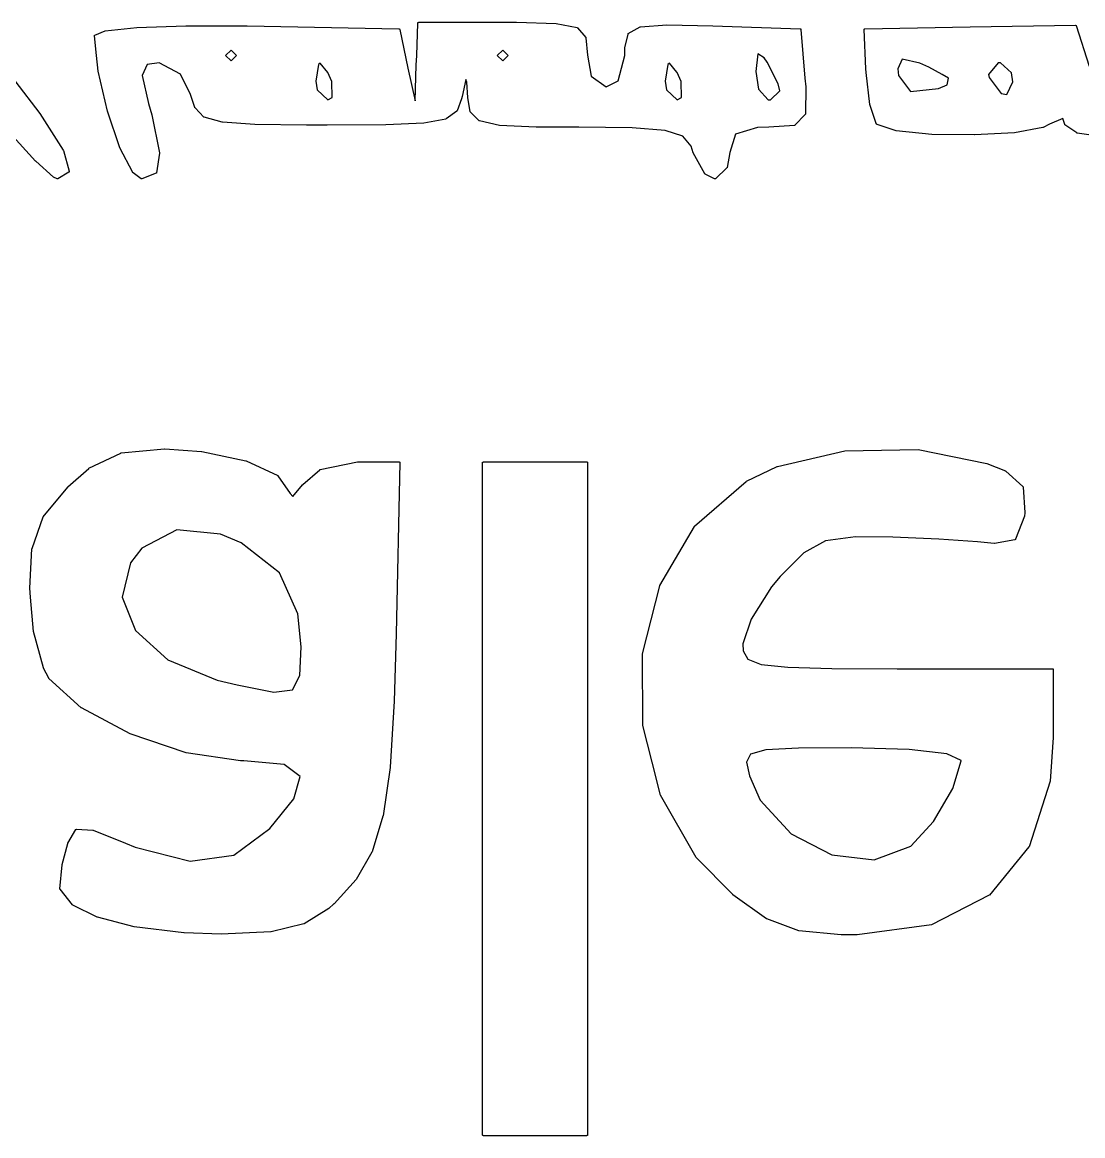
# Model space of a CAD drawing. Extents: x 10 to 287, y -200 to -10.
# Drawn here: x 133.08 to 140.03, y -116.68 to -109.38 of the extents above; entities that cross this region are included whole.
import ezdxf

# ---------------------------------------------------------------- set-up
doc = ezdxf.new("R2010")
doc.units = 0
doc.header["$MEASUREMENT"] = 0
doc.layers.add('BLACK', color=7, linetype='CONTINUOUS')

msp = doc.modelspace()

# ---------------------------------------------------------------- linework, layer by layer
at = {"layer": 'BLACK', "linetype": 'CONTINUOUS'}
for p, q in [((133.56, -109.468), (133.626, -109.44)), ((133.626, -109.44), (133.627, -109.44)), ((133.627, -109.44), (133.835, -109.418)), ((133.627, -109.44), (133.627, -109.44)), ((133.835, -109.418), (134.154, -109.407)), ((133.835, -109.418), (133.835, -109.418)), ((133.835, -109.418), (133.835, -109.418)), ((134.154, -109.407), (134.155, -109.407)), ((134.155, -109.407), (134.155, -109.407)), ((134.155, -109.407), (134.556, -109.408)), ((134.556, -109.408), (134.556, -109.408)), ((134.556, -109.408), (134.556, -109.408)), ((134.556, -109.408), (135.55, -109.427)), ((135.55, -109.427), (135.551, -109.427)), ((135.551, -109.427), (135.551, -109.427)), ((135.551, -109.427), (135.551, -109.427)), ((135.551, -109.427), (135.552, -109.427)), ((135.552, -109.427), (135.552, -109.427)), ((135.552, -109.427), (135.553, -109.428)), ((135.553, -109.428), (135.553, -109.428)), ((135.553, -109.428), (135.553, -109.428)), ((135.553, -109.428), (135.554, -109.428)), ((135.554, -109.428), (135.554, -109.429)), ((135.554, -109.429), (135.554, -109.429)), ((135.554, -109.429), (135.554, -109.429)), ((135.554, -109.429), (135.554, -109.43)), ((135.554, -109.43), (135.555, -109.431)), ((135.555, -109.431), (135.609, -109.685)), ((135.666, -109.601), (135.673, -109.389)), ((135.673, -109.389), (135.673, -109.388)), ((135.673, -109.388), (135.674, -109.388)), ((135.673, -109.389), (135.673, -109.389)), ((135.674, -109.387), (135.674, -109.386)), ((135.674, -109.386), (135.675, -109.386)), ((135.674, -109.388), (135.674, -109.387)), ((135.674, -109.387), (135.674, -109.387)), ((135.674, -109.387), (135.674, -109.387)), ((135.675, -109.386), (135.676, -109.385)), ((135.675, -109.386), (135.675, -109.386)), ((135.675, -109.386), (135.675, -109.386)), ((135.676, -109.385), (135.676, -109.385)), ((135.676, -109.385), (135.676, -109.385)), ((135.676, -109.385), (135.677, -109.385)), ((135.677, -109.385), (135.678, -109.384)), ((135.677, -109.385), (135.677, -109.385)), ((135.678, -109.384), (135.678, -109.384)), ((135.678, -109.384), (135.678, -109.384)), ((135.678, -109.384), (136.229, -109.384)), ((136.229, -109.384), (136.229, -109.384)), ((136.229, -109.384), (136.319, -109.384)), ((136.229, -109.384), (136.229, -109.384)), ((136.319, -109.384), (136.319, -109.384)), ((136.319, -109.384), (136.319, -109.384)), ((136.319, -109.384), (136.578, -109.391)), ((136.578, -109.391), (136.578, -109.391)), ((136.578, -109.391), (136.578, -109.391)), ((136.578, -109.391), (136.716, -109.419)), ((136.716, -109.419), (136.717, -109.419)), ((136.717, -109.419), (136.717, -109.419)), ((136.717, -109.419), (136.717, -109.42)), ((136.717, -109.42), (136.717, -109.42)), ((136.717, -109.42), (136.718, -109.42)), ((136.718, -109.42), (136.719, -109.421)), ((136.719, -109.421), (136.773, -109.484)), ((137.051, -109.458), (137.128, -109.413)), ((137.128, -109.413), (137.129, -109.413)), ((137.129, -109.413), (137.129, -109.413)), ((137.129, -109.413), (137.129, -109.413)), ((137.129, -109.413), (137.13, -109.413)), ((137.13, -109.413), (137.13, -109.413)), ((137.13, -109.413), (137.131, -109.413)), ((137.131, -109.413), (137.302, -109.4)), ((137.302, -109.4), (137.302, -109.4)), ((137.302, -109.4), (137.302, -109.4)), ((137.302, -109.4), (137.605, -109.407)), ((137.605, -109.407), (137.605, -109.407)), ((137.605, -109.407), (137.605, -109.407)), ((137.605, -109.407), (138.176, -109.427)), ((138.176, -109.427), (138.176, -109.427)), ((138.176, -109.427), (138.176, -109.427)), ((138.176, -109.427), (138.177, -109.427)), ((138.177, -109.427), (138.178, -109.427)), ((138.178, -109.427), (138.178, -109.427)), ((138.178, -109.427), (138.178, -109.427)), ((138.178, -109.427), (138.179, -109.428)), ((138.179, -109.428), (138.179, -109.428)), ((138.179, -109.428), (138.179, -109.428)), ((138.179, -109.428), (138.18, -109.428)), ((138.18, -109.428), (138.18, -109.429)), ((138.18, -109.429), (138.18, -109.429)), ((138.18, -109.429), (138.18, -109.429)), ((138.18, -109.429), (138.181, -109.43)), ((138.181, -109.43), (138.181, -109.43)), ((138.181, -109.43), (138.181, -109.431)), ((138.181, -109.431), (138.181, -109.431)), ((138.181, -109.431), (138.181, -109.431)), ((138.181, -109.431), (138.207, -109.749)), ((138.594, -109.432), (138.594, -109.431)), ((138.594, -109.431), (138.594, -109.431)), ((138.594, -109.431), (138.595, -109.431)), ((138.606, -109.689), (138.594, -109.432)), ((138.595, -109.429), (138.596, -109.428)), ((138.595, -109.43), (138.595, -109.429)), ((138.595, -109.429), (138.595, -109.429)), ((138.595, -109.429), (138.595, -109.429)), ((138.595, -109.431), (138.595, -109.43)), ((138.595, -109.43), (138.595, -109.43)), ((138.596, -109.428), (138.597, -109.427)), ((138.596, -109.428), (138.596, -109.428)), ((138.596, -109.428), (138.596, -109.428)), ((138.597, -109.427), (138.597, -109.427)), ((138.597, -109.427), (138.598, -109.427)), ((138.598, -109.427), (138.598, -109.427)), ((138.598, -109.427), (138.598, -109.427)), ((138.598, -109.427), (138.599, -109.427)), ((138.599, -109.427), (139.288, -109.414)), ((138.599, -109.427), (138.599, -109.427)), ((139.288, -109.414), (139.977, -109.402)), ((139.288, -109.414), (139.288, -109.414)), ((139.977, -109.402), (139.977, -109.402)), ((139.977, -109.402), (139.978, -109.402)), ((139.978, -109.402), (139.978, -109.402)), ((139.978, -109.402), (139.979, -109.402)), ((139.979, -109.402), (139.979, -109.403)), ((139.979, -109.403), (139.98, -109.403)), ((139.98, -109.403), (139.98, -109.403)), ((139.98, -109.403), (139.98, -109.403)), ((139.98, -109.403), (139.98, -109.404)), ((139.98, -109.404), (139.981, -109.404)), ((139.981, -109.404), (139.981, -109.404)), ((139.981, -109.404), (139.981, -109.404)), ((139.981, -109.404), (139.981, -109.405)), ((139.981, -109.405), (139.982, -109.405)), ((139.982, -109.405), (140.067, -109.672)), ((133.557, -109.471), (133.557, -109.47)), ((133.557, -109.47), (133.557, -109.47)), ((133.557, -109.47), (133.558, -109.47)), ((133.557, -109.472), (133.557, -109.471)), ((133.557, -109.471), (133.557, -109.471)), ((133.557, -109.471), (133.557, -109.471)), ((133.557, -109.473), (133.557, -109.472)), ((133.557, -109.472), (133.557, -109.472)), ((133.57, -109.602), (133.557, -109.473)), ((133.558, -109.47), (133.558, -109.469)), ((133.558, -109.469), (133.558, -109.469)), ((133.558, -109.469), (133.559, -109.469)), ((133.559, -109.469), (133.559, -109.468)), ((133.559, -109.468), (133.559, -109.468)), ((133.559, -109.468), (133.56, -109.468)), ((136.773, -109.484), (136.773, -109.485)), ((136.773, -109.485), (136.774, -109.485)), ((136.774, -109.485), (136.774, -109.485)), ((136.774, -109.485), (136.774, -109.485)), ((136.774, -109.485), (136.774, -109.486)), ((136.774, -109.486), (136.774, -109.487)), ((136.774, -109.487), (136.784, -109.6)), ((137.029, -109.552), (137.049, -109.462)), ((137.049, -109.461), (137.05, -109.46)), ((137.049, -109.462), (137.049, -109.461)), ((137.049, -109.461), (137.049, -109.461)), ((137.05, -109.46), (137.05, -109.459)), ((137.05, -109.459), (137.051, -109.459)), ((137.05, -109.46), (137.05, -109.46)), ((137.05, -109.46), (137.05, -109.46)), ((137.051, -109.459), (137.051, -109.458)), ((137.051, -109.459), (137.051, -109.459)), ((137.051, -109.459), (137.051, -109.459)), ((134.451, -109.566), (134.415, -109.601)), ((134.486, -109.601), (134.451, -109.566)), ((136.229, -109.566), (136.193, -109.601)), ((136.264, -109.601), (136.229, -109.566)), ((137.028, -109.602), (137.029, -109.553)), ((137.029, -109.553), (137.029, -109.552)), ((137.029, -109.552), (137.029, -109.552)), ((137.898, -109.591), (137.886, -109.707)), ((137.941, -109.617), (137.898, -109.591)), ((133.581, -109.705), (133.57, -109.602)), ((133.902, -109.66), (133.87, -109.732)), ((133.981, -109.649), (133.902, -109.66)), ((134.121, -109.723), (133.981, -109.649)), ((134.415, -109.601), (134.451, -109.636)), ((134.451, -109.636), (134.486, -109.601)), ((135.024, -109.66), (135.006, -109.77)), ((135.034, -109.651), (135.024, -109.66)), ((135.085, -109.712), (135.034, -109.651)), ((135.655, -109.899), (135.663, -109.664)), ((135.663, -109.664), (135.666, -109.601)), ((136.193, -109.601), (136.229, -109.636)), ((136.229, -109.636), (136.264, -109.601)), ((136.784, -109.6), (136.808, -109.736)), ((136.984, -109.768), (137.028, -109.602)), ((137.31, -109.66), (137.292, -109.77)), ((137.32, -109.651), (137.31, -109.66)), ((137.369, -109.71), (137.32, -109.651)), ((137.96, -109.646), (137.941, -109.617)), ((138.031, -109.787), (137.96, -109.646)), ((138.844, -109.625), (138.816, -109.69)), ((138.959, -109.651), (138.844, -109.625)), ((139.017, -109.677), (138.959, -109.651)), ((139.471, -109.65), (139.409, -109.725)), ((139.487, -109.649), (139.471, -109.65)), ((139.558, -109.715), (139.487, -109.649)), ((133.643, -109.967), (133.581, -109.705)), ((133.581, -109.705), (133.581, -109.705)), ((133.581, -109.705), (133.581, -109.705)), ((133.87, -109.732), (133.911, -109.917)), ((134.145, -109.773), (134.121, -109.723)), ((135.111, -109.771), (135.085, -109.712)), ((135.609, -109.685), (135.655, -109.899)), ((136.808, -109.736), (136.906, -109.807)), ((137.371, -109.712), (137.369, -109.71)), ((137.369, -109.71), (137.369, -109.71)), ((137.397, -109.771), (137.371, -109.712)), ((137.886, -109.707), (137.903, -109.823)), ((138.607, -109.713), (138.606, -109.689)), ((138.608, -109.713), (138.607, -109.713)), ((138.632, -109.922), (138.608, -109.713)), ((138.608, -109.713), (138.608, -109.713)), ((138.816, -109.69), (138.819, -109.732)), ((138.819, -109.732), (138.898, -109.838)), ((139.106, -109.727), (139.017, -109.677)), ((139.147, -109.751), (139.106, -109.727)), ((139.106, -109.727), (139.106, -109.727)), ((139.409, -109.725), (139.412, -109.745)), ((139.568, -109.775), (139.558, -109.715)), ((133.036, -109.767), (133.199, -109.981)), ((134.183, -109.85), (134.145, -109.773)), ((135.006, -109.77), (135.015, -109.826)), ((135.113, -109.876), (135.111, -109.771)), ((135.987, -109.759), (135.963, -109.87)), ((135.994, -109.777), (135.987, -109.759)), ((136, -109.876), (135.994, -109.777)), ((136.906, -109.807), (136.984, -109.768)), ((137.292, -109.77), (137.301, -109.826)), ((137.399, -109.876), (137.397, -109.771)), ((138.042, -109.832), (138.031, -109.787)), ((138.207, -109.749), (138.207, -109.749)), ((138.207, -109.749), (138.207, -109.749)), ((138.207, -109.749), (138.212, -109.806)), ((138.212, -109.806), (138.21, -109.984)), ((138.212, -109.806), (138.212, -109.806)), ((138.212, -109.806), (138.212, -109.806)), ((139.081, -109.818), (139.137, -109.794)), ((139.137, -109.794), (139.147, -109.751)), ((139.412, -109.745), (139.491, -109.85)), ((139.529, -109.857), (139.568, -109.775)), ((134.214, -109.943), (134.183, -109.85)), ((135.015, -109.826), (135.084, -109.891)), ((135.084, -109.891), (135.113, -109.876)), ((135.96, -109.886), (135.93, -109.965)), ((135.963, -109.87), (135.96, -109.885)), ((135.96, -109.885), (135.96, -109.886)), ((135.96, -109.886), (135.96, -109.886)), ((136.001, -109.877), (136, -109.876)), ((136.016, -109.97), (136.001, -109.877)), ((136.001, -109.877), (136.001, -109.877)), ((137.301, -109.826), (137.37, -109.891)), ((137.37, -109.891), (137.399, -109.876)), ((137.903, -109.823), (137.966, -109.892)), ((137.982, -109.891), (138.042, -109.832)), ((138.898, -109.838), (139.081, -109.818)), ((139.491, -109.85), (139.529, -109.857)), ((133.911, -109.917), (133.932, -109.99)), ((134.214, -109.944), (134.214, -109.943)), ((134.214, -109.943), (134.214, -109.943)), ((134.214, -109.945), (134.214, -109.944)), ((134.214, -109.944), (134.214, -109.944)), ((134.215, -109.945), (134.214, -109.945)), ((134.273, -110.005), (134.215, -109.945)), ((134.215, -109.945), (134.215, -109.945)), ((137.966, -109.892), (137.982, -109.891)), ((138.632, -109.923), (138.632, -109.922)), ((138.632, -109.922), (138.632, -109.922)), ((138.673, -110.047), (138.632, -109.923)), ((133.199, -109.981), (133.199, -109.981)), ((133.199, -109.981), (133.199, -109.981)), ((133.199, -109.981), (133.353, -110.221)), ((133.724, -110.206), (133.643, -109.967)), ((133.643, -109.967), (133.643, -109.967)), ((133.643, -109.967), (133.643, -109.967)), ((133.932, -109.99), (133.932, -109.99)), ((133.932, -109.99), (133.932, -109.99)), ((133.932, -109.99), (133.983, -110.239)), ((134.274, -110.005), (134.273, -110.005)), ((134.273, -110.005), (134.273, -110.005)), ((134.274, -110.006), (134.274, -110.005)), ((134.274, -110.005), (134.274, -110.005)), ((134.275, -110.006), (134.274, -110.006)), ((134.393, -110.039), (134.275, -110.006)), ((134.275, -110.006), (134.275, -110.006)), ((135.856, -110.018), (135.713, -110.045)), ((135.857, -110.017), (135.856, -110.017)), ((135.856, -110.017), (135.856, -110.017)), ((135.856, -110.017), (135.856, -110.018)), ((135.858, -110.017), (135.857, -110.017)), ((135.928, -109.967), (135.858, -110.017)), ((135.858, -110.017), (135.858, -110.017)), ((135.858, -110.017), (135.858, -110.017)), ((135.929, -109.966), (135.928, -109.967)), ((135.928, -109.967), (135.928, -109.967)), ((135.93, -109.965), (135.929, -109.966)), ((135.929, -109.966), (135.929, -109.966)), ((135.929, -109.966), (135.929, -109.966)), ((135.93, -109.965), (135.93, -109.965)), ((136.016, -109.971), (136.016, -109.97)), ((136.017, -109.971), (136.016, -109.971)), ((136.017, -109.972), (136.017, -109.971)), ((136.017, -109.971), (136.017, -109.971)), ((136.018, -109.973), (136.017, -109.972)), ((136.017, -109.972), (136.017, -109.972)), ((136.074, -110.029), (136.018, -109.973)), ((136.074, -110.03), (136.074, -110.029)), ((136.074, -110.029), (136.074, -110.029)), ((136.075, -110.03), (136.074, -110.03)), ((136.076, -110.03), (136.075, -110.03)), ((136.075, -110.03), (136.075, -110.03)), ((136.207, -110.059), (136.076, -110.03)), ((136.076, -110.03), (136.076, -110.03)), ((138.208, -109.987), (138.141, -110.058)), ((138.209, -109.987), (138.208, -109.987)), ((138.208, -109.987), (138.208, -109.987)), ((138.208, -109.987), (138.208, -109.987)), ((138.21, -109.985), (138.209, -109.986)), ((138.209, -109.986), (138.209, -109.986)), ((138.209, -109.986), (138.209, -109.986)), ((138.209, -109.986), (138.209, -109.987)), ((138.21, -109.984), (138.21, -109.984)), ((138.21, -109.984), (138.21, -109.984)), ((138.21, -109.984), (138.21, -109.985)), ((139.894, -110.014), (139.808, -110.052)), ((139.907, -110.053), (139.894, -110.014)), ((133.172, -110.293), (133.004, -110.108)), ((134.394, -110.039), (134.393, -110.039)), ((134.606, -110.054), (134.394, -110.039)), ((134.394, -110.039), (134.394, -110.039)), ((134.944, -110.058), (134.606, -110.054)), ((134.606, -110.054), (134.606, -110.054)), ((134.606, -110.054), (134.606, -110.054)), ((135.081, -110.058), (134.944, -110.058)), ((134.944, -110.058), (134.944, -110.058)), ((134.944, -110.058), (134.944, -110.058)), ((135.465, -110.056), (135.081, -110.058)), ((135.081, -110.058), (135.081, -110.058)), ((135.081, -110.058), (135.081, -110.058)), ((135.713, -110.045), (135.465, -110.056)), ((135.465, -110.056), (135.465, -110.056)), ((135.465, -110.056), (135.465, -110.056)), ((135.713, -110.045), (135.713, -110.045)), ((135.713, -110.045), (135.713, -110.045)), ((136.207, -110.06), (136.207, -110.059)), ((136.207, -110.059), (136.207, -110.059)), ((136.447, -110.07), (136.207, -110.06)), ((136.727, -110.072), (136.447, -110.07)), ((136.447, -110.07), (136.447, -110.07)), ((136.447, -110.07), (136.447, -110.07)), ((137.077, -110.076), (136.727, -110.072)), ((136.727, -110.072), (136.727, -110.072)), ((137.292, -110.092), (137.077, -110.076)), ((137.408, -110.13), (137.292, -110.092)), ((137.896, -110.074), (137.753, -110.117)), ((137.97, -110.072), (137.896, -110.074)), ((138.138, -110.059), (137.97, -110.072)), ((137.97, -110.072), (137.97, -110.072)), ((137.97, -110.072), (137.97, -110.072)), ((138.139, -110.059), (138.138, -110.059)), ((138.138, -110.059), (138.138, -110.059)), ((138.138, -110.059), (138.138, -110.059)), ((138.14, -110.059), (138.139, -110.059)), ((138.141, -110.058), (138.14, -110.059)), ((138.14, -110.059), (138.14, -110.059)), ((138.14, -110.059), (138.14, -110.059)), ((138.141, -110.058), (138.141, -110.058)), ((138.141, -110.058), (138.141, -110.058)), ((138.141, -110.058), (138.141, -110.058)), ((138.673, -110.048), (138.673, -110.047)), ((138.673, -110.047), (138.673, -110.047)), ((138.673, -110.047), (138.673, -110.047)), ((138.674, -110.049), (138.673, -110.048)), ((138.677, -110.052), (138.674, -110.049)), ((138.674, -110.049), (138.674, -110.049)), ((138.674, -110.049), (138.674, -110.049)), ((138.677, -110.053), (138.677, -110.052)), ((138.678, -110.053), (138.677, -110.053)), ((138.677, -110.053), (138.677, -110.053)), ((138.678, -110.054), (138.678, -110.053)), ((138.679, -110.054), (138.678, -110.054)), ((138.804, -110.095), (138.679, -110.054)), ((138.679, -110.054), (138.679, -110.054)), ((138.805, -110.096), (138.804, -110.095)), ((138.804, -110.095), (138.804, -110.095)), ((139.037, -110.118), (138.805, -110.096)), ((139.578, -110.107), (139.316, -110.122)), ((139.579, -110.107), (139.578, -110.107)), ((139.765, -110.073), (139.579, -110.107)), ((139.579, -110.107), (139.579, -110.107)), ((139.766, -110.073), (139.765, -110.073)), ((139.808, -110.052), (139.766, -110.073)), ((139.766, -110.073), (139.766, -110.073)), ((139.907, -110.054), (139.907, -110.053)), ((139.908, -110.054), (139.907, -110.054)), ((139.908, -110.055), (139.908, -110.054)), ((139.908, -110.054), (139.908, -110.054)), ((139.909, -110.056), (139.908, -110.055)), ((139.908, -110.055), (139.908, -110.055)), ((139.986, -110.109), (139.909, -110.056)), ((139.987, -110.109), (139.986, -110.109)), ((139.986, -110.109), (139.986, -110.109)), ((139.987, -110.11), (139.987, -110.109)), ((137.462, -110.195), (137.408, -110.13)), ((137.753, -110.117), (137.715, -110.237)), ((139.315, -110.122), (139.037, -110.118)), ((139.037, -110.118), (139.037, -110.118)), ((139.037, -110.118), (139.037, -110.118)), ((139.316, -110.122), (139.315, -110.122)), ((139.315, -110.122), (139.315, -110.122)), ((139.988, -110.11), (139.987, -110.11)), ((140.192, -110.14), (139.988, -110.11)), ((139.988, -110.11), (139.988, -110.11)), ((139.988, -110.11), (139.988, -110.11)), ((133.353, -110.221), (133.353, -110.222)), ((133.353, -110.222), (133.354, -110.223)), ((133.354, -110.223), (133.392, -110.36)), ((133.808, -110.368), (133.724, -110.206)), ((133.724, -110.206), (133.724, -110.206)), ((133.724, -110.206), (133.724, -110.206)), ((133.983, -110.241), (133.963, -110.37)), ((133.983, -110.239), (133.983, -110.239)), ((133.983, -110.239), (133.983, -110.239)), ((133.983, -110.239), (133.983, -110.24)), ((133.983, -110.24), (133.983, -110.241)), ((133.983, -110.241), (133.983, -110.241)), ((133.983, -110.241), (133.983, -110.241)), ((137.476, -110.238), (137.462, -110.195)), ((137.551, -110.376), (137.476, -110.238)), ((137.476, -110.238), (137.476, -110.238)), ((137.476, -110.238), (137.476, -110.238)), ((137.715, -110.237), (137.698, -110.335)), ((133.173, -110.293), (133.172, -110.293)), ((133.288, -110.398), (133.173, -110.293)), ((133.173, -110.293), (133.173, -110.293)), ((133.288, -110.399), (133.288, -110.398)), ((133.289, -110.399), (133.288, -110.399)), ((133.312, -110.41), (133.289, -110.399)), ((133.39, -110.366), (133.317, -110.41)), ((133.391, -110.365), (133.39, -110.365)), ((133.39, -110.365), (133.39, -110.366)), ((133.392, -110.364), (133.391, -110.365)), ((133.391, -110.365), (133.391, -110.365)), ((133.391, -110.365), (133.391, -110.365)), ((133.392, -110.36), (133.392, -110.361)), ((133.392, -110.361), (133.392, -110.361)), ((133.392, -110.361), (133.392, -110.362)), ((133.392, -110.362), (133.392, -110.362)), ((133.392, -110.362), (133.392, -110.362)), ((133.392, -110.362), (133.392, -110.363)), ((133.392, -110.363), (133.392, -110.363)), ((133.392, -110.363), (133.392, -110.364)), ((133.392, -110.364), (133.392, -110.364)), ((133.809, -110.368), (133.808, -110.368)), ((133.809, -110.369), (133.809, -110.368)), ((133.809, -110.37), (133.809, -110.369)), ((133.809, -110.369), (133.809, -110.369)), ((133.81, -110.37), (133.809, -110.37)), ((133.862, -110.409), (133.81, -110.37)), ((133.81, -110.37), (133.81, -110.37)), ((133.96, -110.373), (133.867, -110.41)), ((133.961, -110.373), (133.96, -110.373)), ((133.96, -110.373), (133.96, -110.373)), ((133.96, -110.373), (133.96, -110.373)), ((133.96, -110.373), (133.96, -110.373)), ((133.962, -110.373), (133.961, -110.373)), ((133.961, -110.373), (133.961, -110.373)), ((133.961, -110.373), (133.961, -110.373)), ((133.963, -110.371), (133.962, -110.372)), ((133.962, -110.372), (133.962, -110.373)), ((133.963, -110.37), (133.963, -110.37)), ((133.963, -110.37), (133.963, -110.371)), ((133.963, -110.371), (133.963, -110.371)), ((133.963, -110.371), (133.963, -110.371)), ((137.552, -110.377), (137.551, -110.376)), ((137.551, -110.376), (137.551, -110.376)), ((137.553, -110.377), (137.552, -110.377)), ((137.552, -110.377), (137.552, -110.377)), ((137.552, -110.377), (137.552, -110.377)), ((137.553, -110.378), (137.553, -110.377)), ((137.615, -110.41), (137.553, -110.378)), ((137.696, -110.338), (137.621, -110.409)), ((137.697, -110.338), (137.696, -110.338)), ((137.698, -110.336), (137.697, -110.337)), ((137.697, -110.337), (137.697, -110.337)), ((137.697, -110.337), (137.697, -110.337)), ((137.697, -110.337), (137.697, -110.338)), ((137.698, -110.335), (137.698, -110.336)), ((133.313, -110.41), (133.312, -110.41)), ((133.314, -110.41), (133.313, -110.41)), ((133.315, -110.41), (133.314, -110.41)), ((133.314, -110.41), (133.314, -110.41)), ((133.314, -110.41), (133.314, -110.41)), ((133.316, -110.41), (133.315, -110.41)), ((133.315, -110.41), (133.315, -110.41)), ((133.317, -110.41), (133.316, -110.41)), ((133.316, -110.41), (133.316, -110.41)), ((133.316, -110.41), (133.316, -110.41)), ((133.863, -110.41), (133.862, -110.409)), ((133.864, -110.41), (133.863, -110.41)), ((133.863, -110.41), (133.863, -110.41)), ((133.863, -110.41), (133.863, -110.41)), ((133.865, -110.41), (133.864, -110.41)), ((133.864, -110.41), (133.864, -110.41)), ((133.866, -110.41), (133.865, -110.41)), ((133.865, -110.41), (133.865, -110.41)), ((133.865, -110.41), (133.865, -110.41)), ((133.867, -110.41), (133.866, -110.41)), ((137.616, -110.41), (137.615, -110.41)), ((137.617, -110.41), (137.616, -110.41)), ((137.616, -110.41), (137.616, -110.41)), ((137.618, -110.41), (137.617, -110.41)), ((137.617, -110.41), (137.617, -110.41)), ((137.619, -110.41), (137.618, -110.41)), ((137.618, -110.41), (137.618, -110.41)), ((137.618, -110.41), (137.618, -110.41)), ((137.62, -110.41), (137.619, -110.41)), ((137.619, -110.41), (137.619, -110.41)), ((137.621, -110.409), (137.62, -110.41)), ((137.62, -110.41), (137.62, -110.41)), ((137.62, -110.41), (137.62, -110.41)), ((137.621, -110.409), (137.621, -110.409)), ((133.52, -112.305), (133.729, -112.205)), ((133.729, -112.205), (133.73, -112.204)), ((133.729, -112.205), (133.729, -112.205)), ((133.729, -112.205), (133.729, -112.205)), ((133.73, -112.204), (133.731, -112.204)), ((133.731, -112.204), (134.016, -112.178)), ((133.731, -112.204), (133.731, -112.204)), ((133.731, -112.204), (133.731, -112.204)), ((134.016, -112.178), (134.017, -112.178)), ((134.017, -112.178), (134.017, -112.178)), ((134.017, -112.178), (134.258, -112.194)), ((134.258, -112.194), (134.258, -112.194)), ((134.258, -112.194), (134.259, -112.194)), ((134.259, -112.194), (134.548, -112.256)), ((138.027, -112.294), (138.468, -112.191)), ((138.468, -112.191), (138.469, -112.191)), ((138.469, -112.191), (138.948, -112.182)), ((138.469, -112.191), (138.469, -112.191)), ((138.948, -112.182), (138.949, -112.182)), ((138.949, -112.182), (138.949, -112.182)), ((138.949, -112.182), (139.397, -112.273)), ((134.548, -112.256), (134.548, -112.257)), ((134.548, -112.257), (134.549, -112.257)), ((134.549, -112.257), (134.756, -112.353)), ((135.035, -112.313), (135.279, -112.263)), ((135.279, -112.263), (135.28, -112.263)), ((135.28, -112.263), (135.28, -112.263)), ((135.28, -112.263), (135.551, -112.263)), ((135.556, -112.268), (135.532, -113.39)), ((135.551, -112.263), (135.552, -112.263)), ((135.552, -112.263), (135.552, -112.263)), ((135.552, -112.263), (135.553, -112.263)), ((135.553, -112.263), (135.553, -112.263)), ((135.553, -112.263), (135.553, -112.263)), ((135.553, -112.263), (135.554, -112.263)), ((135.554, -112.263), (135.554, -112.264)), ((135.554, -112.264), (135.555, -112.264)), ((135.555, -112.264), (135.555, -112.264)), ((135.555, -112.264), (135.555, -112.265)), ((135.555, -112.265), (135.555, -112.265)), ((135.555, -112.265), (135.556, -112.265)), ((135.556, -112.265), (135.556, -112.266)), ((135.556, -112.266), (135.556, -112.266)), ((135.556, -112.266), (135.556, -112.267)), ((135.556, -112.267), (135.556, -112.267)), ((135.556, -112.267), (135.556, -112.267)), ((135.556, -112.267), (135.556, -112.268)), ((136.097, -112.266), (136.097, -112.265)), ((136.097, -112.265), (136.098, -112.265)), ((136.097, -112.267), (136.097, -112.266)), ((136.097, -112.266), (136.097, -112.266)), ((136.097, -112.268), (136.097, -112.267)), ((136.097, -112.267), (136.097, -112.267)), ((136.097, -116.671), (136.097, -112.268)), ((136.097, -112.268), (136.097, -112.268)), ((136.098, -112.265), (136.098, -112.264)), ((136.098, -112.264), (136.099, -112.264)), ((136.098, -112.265), (136.098, -112.265)), ((136.098, -112.265), (136.098, -112.265)), ((136.099, -112.264), (136.099, -112.264)), ((136.099, -112.264), (136.1, -112.264)), ((136.1, -112.264), (136.1, -112.263)), ((136.1, -112.263), (136.1, -112.263)), ((136.1, -112.263), (136.101, -112.263)), ((136.101, -112.263), (136.101, -112.263)), ((136.101, -112.263), (136.102, -112.263)), ((136.102, -112.263), (136.779, -112.263)), ((136.779, -112.263), (136.78, -112.263)), ((136.779, -112.263), (136.779, -112.263)), ((136.78, -112.263), (136.78, -112.263)), ((136.78, -112.263), (136.781, -112.263)), ((136.781, -112.263), (136.781, -112.264)), ((136.781, -112.264), (136.781, -112.264)), ((136.781, -112.264), (136.782, -112.264)), ((136.782, -112.264), (136.782, -112.264)), ((136.782, -112.264), (136.782, -112.265)), ((136.782, -112.265), (136.783, -112.265)), ((136.783, -112.265), (136.783, -112.265)), ((136.783, -112.265), (136.783, -112.265)), ((136.783, -112.265), (136.783, -112.266)), ((136.783, -112.266), (136.784, -112.266)), ((136.784, -112.266), (136.784, -112.267)), ((136.784, -112.267), (136.784, -112.267)), ((136.784, -112.267), (136.784, -112.268)), ((136.784, -112.268), (136.784, -112.268)), ((136.784, -112.268), (136.784, -116.671)), ((137.824, -112.39), (138.026, -112.294)), ((138.026, -112.294), (138.027, -112.294)), ((138.027, -112.294), (138.027, -112.294)), ((139.397, -112.273), (139.397, -112.273)), ((139.397, -112.273), (139.398, -112.273)), ((139.398, -112.273), (139.519, -112.322)), ((133.383, -112.427), (133.519, -112.306)), ((133.519, -112.306), (133.52, -112.305)), ((133.519, -112.306), (133.519, -112.306)), ((134.756, -112.353), (134.756, -112.353)), ((134.756, -112.353), (134.756, -112.353)), ((134.756, -112.353), (134.757, -112.354)), ((134.757, -112.354), (134.757, -112.354)), ((134.757, -112.354), (134.757, -112.354)), ((134.757, -112.354), (134.758, -112.355)), ((134.758, -112.355), (134.838, -112.469)), ((134.92, -112.412), (135.033, -112.314)), ((135.033, -112.314), (135.033, -112.313)), ((135.033, -112.313), (135.034, -112.313)), ((135.033, -112.314), (135.033, -112.314)), ((135.034, -112.313), (135.034, -112.313)), ((135.034, -112.313), (135.035, -112.313)), ((135.035, -112.313), (135.035, -112.313)), ((139.519, -112.322), (139.519, -112.322)), ((139.519, -112.322), (139.519, -112.322)), ((139.519, -112.322), (139.52, -112.323)), ((139.52, -112.323), (139.521, -112.323)), ((139.521, -112.323), (139.521, -112.323)), ((139.521, -112.323), (139.521, -112.323)), ((139.521, -112.323), (139.633, -112.425)), ((133.222, -112.622), (133.382, -112.428)), ((133.382, -112.428), (133.382, -112.427)), ((133.382, -112.427), (133.383, -112.427)), ((134.855, -112.489), (134.919, -112.413)), ((134.919, -112.413), (134.92, -112.413)), ((134.92, -112.413), (134.92, -112.412)), ((137.485, -112.685), (137.823, -112.391)), ((137.823, -112.391), (137.824, -112.39)), ((137.824, -112.39), (137.824, -112.39)), ((139.633, -112.425), (139.633, -112.426)), ((139.633, -112.426), (139.634, -112.426)), ((139.634, -112.426), (139.634, -112.426)), ((139.634, -112.426), (139.634, -112.427)), ((139.634, -112.427), (139.634, -112.427)), ((139.634, -112.427), (139.635, -112.427)), ((139.635, -112.427), (139.635, -112.428)), ((139.635, -112.428), (139.635, -112.428)), ((139.635, -112.428), (139.635, -112.429)), ((139.635, -112.429), (139.635, -112.429)), ((139.635, -112.429), (139.646, -112.595)), ((134.838, -112.469), (134.855, -112.489)), ((133.149, -112.83), (133.221, -112.623)), ((133.221, -112.623), (133.221, -112.622)), ((133.221, -112.622), (133.222, -112.622)), ((133.221, -112.623), (133.221, -112.623)), ((133.221, -112.623), (133.221, -112.623)), ((133.222, -112.622), (133.222, -112.622)), ((133.222, -112.622), (133.222, -112.622)), ((139.643, -112.619), (139.585, -112.77)), ((139.646, -112.596), (139.643, -112.618)), ((139.643, -112.618), (139.643, -112.618)), ((139.643, -112.618), (139.643, -112.619)), ((139.646, -112.595), (139.646, -112.596)), ((139.646, -112.596), (139.646, -112.596)), ((134.097, -112.709), (133.867, -112.828)), ((134.382, -112.736), (134.097, -112.709)), ((137.258, -113.073), (137.484, -112.686)), ((137.484, -112.686), (137.485, -112.685)), ((137.485, -112.685), (137.485, -112.685)), ((134.517, -112.794), (134.382, -112.736)), ((134.768, -112.989), (134.517, -112.794)), ((138.341, -112.779), (138.199, -112.859)), ((138.538, -112.753), (138.341, -112.779)), ((138.782, -112.756), (138.538, -112.753)), ((139.083, -112.77), (138.782, -112.756)), ((139.336, -112.787), (139.083, -112.77)), ((139.445, -112.798), (139.336, -112.787)), ((139.446, -112.798), (139.445, -112.798)), ((139.447, -112.798), (139.446, -112.798)), ((139.581, -112.773), (139.447, -112.798)), ((139.582, -112.773), (139.581, -112.773)), ((139.583, -112.773), (139.582, -112.773)), ((139.584, -112.772), (139.583, -112.772)), ((139.583, -112.772), (139.583, -112.773)), ((139.583, -112.773), (139.583, -112.773)), ((139.583, -112.773), (139.583, -112.773)), ((139.585, -112.77), (139.584, -112.771)), ((139.584, -112.771), (139.584, -112.772)), ((139.584, -112.772), (139.584, -112.772)), ((139.584, -112.772), (139.584, -112.772)), ((133.133, -113.089), (133.148, -112.832)), ((133.148, -112.832), (133.149, -112.831)), ((133.149, -112.831), (133.149, -112.83)), ((133.867, -112.828), (133.792, -112.924)), ((138.199, -112.859), (138.045, -113.014)), ((133.792, -112.924), (133.739, -113.148)), ((134.889, -113.258), (134.768, -112.989)), ((138.045, -113.014), (137.988, -113.082)), ((133.133, -113.09), (133.133, -113.089)), ((133.133, -113.089), (133.133, -113.089)), ((133.139, -113.148), (133.133, -113.09)), ((137.144, -113.519), (137.258, -113.074)), ((137.258, -113.074), (137.258, -113.073)), ((137.258, -113.074), (137.258, -113.074)), ((137.988, -113.082), (137.854, -113.292)), ((133.159, -113.373), (133.139, -113.148)), ((133.739, -113.148), (133.826, -113.368)), ((134.909, -113.475), (134.889, -113.258)), ((137.854, -113.292), (137.8, -113.455)), ((133.159, -113.374), (133.159, -113.373)), ((133.223, -113.612), (133.159, -113.374)), ((133.159, -113.374), (133.159, -113.374)), ((133.826, -113.368), (134.038, -113.559)), ((135.532, -113.39), (135.519, -113.83)), ((135.532, -113.39), (135.532, -113.39)), ((135.532, -113.39), (135.532, -113.39)), ((137.8, -113.455), (137.803, -113.501)), ((134.902, -113.662), (134.909, -113.475)), ((137.144, -113.52), (137.144, -113.519)), ((137.144, -113.521), (137.144, -113.52)), ((137.145, -113.988), (137.144, -113.521)), ((137.803, -113.501), (137.834, -113.554)), ((134.038, -113.559), (134.36, -113.692)), ((137.834, -113.554), (137.921, -113.589)), ((137.921, -113.589), (138.095, -113.608)), ((138.095, -113.608), (138.382, -113.616)), ((133.223, -113.613), (133.223, -113.612)), ((133.223, -113.612), (133.223, -113.612)), ((133.258, -113.68), (133.223, -113.613)), ((133.259, -113.681), (133.258, -113.68)), ((133.259, -113.682), (133.259, -113.681)), ((133.47, -113.873), (133.259, -113.682)), ((134.854, -113.755), (134.902, -113.662)), ((138.382, -113.616), (138.811, -113.618)), ((138.811, -113.618), (139.827, -113.618)), ((139.827, -113.618), (139.827, -113.618)), ((139.827, -113.618), (139.828, -113.618)), ((139.828, -113.618), (139.828, -113.618)), ((139.828, -113.618), (139.829, -113.618)), ((139.829, -113.618), (139.829, -113.618)), ((139.829, -113.618), (139.83, -113.618)), ((139.83, -113.618), (139.83, -113.619)), ((139.83, -113.619), (139.83, -113.619)), ((139.83, -113.619), (139.83, -113.619)), ((139.83, -113.619), (139.831, -113.619)), ((139.831, -113.619), (139.831, -113.62)), ((139.831, -113.62), (139.831, -113.62)), ((139.831, -113.62), (139.831, -113.621)), ((139.831, -113.621), (139.832, -113.621)), ((139.832, -113.621), (139.832, -113.621)), ((139.832, -113.621), (139.832, -113.622)), ((139.832, -113.622), (139.832, -113.622)), ((139.832, -113.622), (139.832, -113.623)), ((139.832, -113.623), (139.832, -114.067)), ((134.36, -113.692), (134.491, -113.724)), ((134.491, -113.724), (134.731, -113.771)), ((134.731, -113.771), (134.854, -113.755)), ((133.47, -113.874), (133.47, -113.873)), ((133.471, -113.874), (133.47, -113.874)), ((133.79, -114.045), (133.471, -113.874)), ((135.519, -113.831), (135.492, -114.263)), ((135.519, -113.83), (135.519, -113.83)), ((135.519, -113.83), (135.519, -113.831)), ((134.157, -114.169), (133.79, -114.045)), ((133.79, -114.045), (133.79, -114.045)), ((133.79, -114.045), (133.79, -114.045)), ((137.145, -113.989), (137.145, -113.988)), ((137.207, -114.23), (137.145, -113.989)), ((137.145, -113.989), (137.145, -113.989)), ((139.832, -114.068), (139.811, -114.354)), ((139.832, -114.067), (139.832, -114.067)), ((139.832, -114.067), (139.832, -114.068)), ((134.158, -114.169), (134.157, -114.169)), ((134.512, -114.22), (134.158, -114.169)), ((134.158, -114.169), (134.158, -114.169)), ((137.85, -114.177), (137.825, -114.23)), ((137.952, -114.149), (137.85, -114.177)), ((138.165, -114.137), (137.952, -114.149)), ((138.509, -114.136), (138.165, -114.137)), ((138.89, -114.146), (138.509, -114.136)), ((139.136, -114.175), (138.89, -114.146)), ((139.229, -114.219), (139.136, -114.175)), ((134.513, -114.22), (134.512, -114.22)), ((134.534, -114.22), (134.513, -114.22)), ((134.513, -114.22), (134.513, -114.22)), ((134.798, -114.245), (134.534, -114.22)), ((134.903, -114.324), (134.798, -114.245)), ((135.492, -114.264), (135.446, -114.582)), ((135.492, -114.263), (135.492, -114.264)), ((135.492, -114.264), (135.492, -114.264)), ((137.261, -114.445), (137.207, -114.23)), ((137.825, -114.23), (137.844, -114.32)), ((139.176, -114.403), (139.229, -114.221)), ((139.229, -114.221), (139.229, -114.219)), ((134.862, -114.47), (134.903, -114.324)), ((137.844, -114.32), (137.914, -114.478)), ((139.048, -114.619), (139.176, -114.403)), ((139.811, -114.355), (139.674, -114.784)), ((139.811, -114.354), (139.811, -114.354)), ((139.811, -114.354), (139.811, -114.355)), ((134.705, -114.665), (134.862, -114.47)), ((137.262, -114.445), (137.261, -114.445)), ((137.262, -114.446), (137.262, -114.445)), ((137.494, -114.853), (137.262, -114.446)), ((137.914, -114.478), (138.117, -114.698)), ((135.445, -114.583), (135.374, -114.817)), ((135.446, -114.582), (135.445, -114.582)), ((135.445, -114.582), (135.445, -114.583)), ((138.9, -114.78), (139.048, -114.619)), ((133.383, -114.76), (133.436, -114.671)), ((133.436, -114.671), (133.436, -114.67)), ((133.436, -114.67), (133.437, -114.67)), ((133.436, -114.671), (133.436, -114.671)), ((133.436, -114.671), (133.436, -114.671)), ((133.437, -114.67), (133.437, -114.669)), ((133.437, -114.669), (133.438, -114.669)), ((133.437, -114.67), (133.437, -114.67)), ((133.438, -114.669), (133.438, -114.669)), ((133.438, -114.669), (133.439, -114.669)), ((133.439, -114.669), (133.44, -114.668)), ((133.439, -114.669), (133.439, -114.669)), ((133.439, -114.669), (133.439, -114.669)), ((133.44, -114.668), (133.44, -114.669)), ((133.44, -114.669), (133.44, -114.668)), ((133.44, -114.668), (133.546, -114.675)), ((133.546, -114.675), (133.547, -114.675)), ((133.547, -114.675), (133.548, -114.675)), ((133.548, -114.675), (133.759, -114.76)), ((134.468, -114.839), (134.705, -114.665)), ((138.117, -114.698), (138.382, -114.836)), ((133.346, -114.9), (133.382, -114.762)), ((133.382, -114.761), (133.383, -114.76)), ((133.382, -114.762), (133.382, -114.761)), ((133.759, -114.76), (133.759, -114.76)), ((133.759, -114.76), (133.759, -114.76)), ((133.759, -114.76), (133.824, -114.786)), ((133.824, -114.786), (134.184, -114.878)), ((134.184, -114.878), (134.468, -114.839)), ((135.373, -114.818), (135.269, -114.998)), ((135.374, -114.817), (135.373, -114.818)), ((135.374, -114.817), (135.374, -114.817)), ((138.382, -114.836), (138.659, -114.87)), ((138.659, -114.87), (138.9, -114.78)), ((139.673, -114.785), (139.414, -115.1)), ((139.674, -114.784), (139.673, -114.785)), ((139.673, -114.785), (139.673, -114.785)), ((139.673, -114.785), (139.673, -114.785)), ((139.674, -114.784), (139.674, -114.784)), ((139.674, -114.784), (139.674, -114.784)), ((139.674, -114.784), (139.674, -114.784)), ((133.331, -115.058), (133.346, -114.901)), ((133.346, -114.901), (133.346, -114.9)), ((133.346, -114.9), (133.346, -114.9)), ((137.495, -114.854), (137.494, -114.853)), ((137.734, -115.097), (137.495, -114.854)), ((137.495, -114.854), (137.495, -114.854)), ((133.331, -115.059), (133.331, -115.058)), ((133.331, -115.06), (133.331, -115.059)), ((133.331, -115.059), (133.331, -115.059)), ((133.331, -115.061), (133.331, -115.06)), ((133.331, -115.06), (133.331, -115.06)), ((133.331, -115.06), (133.331, -115.06)), ((133.331, -115.062), (133.331, -115.061)), ((133.331, -115.061), (133.331, -115.061)), ((133.332, -115.062), (133.331, -115.062)), ((133.413, -115.164), (133.332, -115.062)), ((133.332, -115.062), (133.332, -115.062)), ((135.269, -114.999), (135.125, -115.157)), ((135.269, -114.998), (135.269, -114.999)), ((135.269, -114.999), (135.269, -114.999)), ((137.734, -115.098), (137.734, -115.097)), ((137.735, -115.098), (137.734, -115.098)), ((137.956, -115.255), (137.735, -115.098)), ((139.412, -115.101), (139.036, -115.294)), ((139.413, -115.1), (139.412, -115.101)), ((139.412, -115.101), (139.412, -115.101)), ((139.412, -115.101), (139.412, -115.101)), ((139.414, -115.1), (139.413, -115.1)), ((139.414, -115.1), (139.414, -115.1)), ((139.414, -115.1), (139.414, -115.1)), ((133.414, -115.164), (133.413, -115.164)), ((133.413, -115.164), (133.413, -115.164)), ((133.413, -115.164), (133.413, -115.164)), ((133.414, -115.165), (133.414, -115.164)), ((133.415, -115.165), (133.414, -115.165)), ((133.414, -115.165), (133.414, -115.165)), ((133.575, -115.244), (133.415, -115.165)), ((135.09, -115.188), (134.929, -115.289)), ((135.091, -115.187), (135.09, -115.188)), ((135.09, -115.188), (135.09, -115.188)), ((135.124, -115.157), (135.091, -115.187)), ((135.125, -115.157), (135.124, -115.157)), ((135.124, -115.157), (135.124, -115.157)), ((133.576, -115.244), (133.575, -115.244)), ((133.575, -115.244), (133.575, -115.244)), ((133.816, -115.307), (133.576, -115.244)), ((137.957, -115.255), (137.956, -115.255)), ((137.957, -115.256), (137.957, -115.255)), ((138.167, -115.334), (137.957, -115.256)), ((133.816, -115.308), (133.816, -115.307)), ((133.817, -115.308), (133.816, -115.308)), ((134.142, -115.348), (133.817, -115.308)), ((134.143, -115.348), (134.142, -115.348)), ((134.387, -115.356), (134.143, -115.348)), ((134.143, -115.348), (134.143, -115.348)), ((134.712, -115.34), (134.387, -115.356)), ((134.387, -115.356), (134.387, -115.356)), ((134.387, -115.356), (134.387, -115.356)), ((134.713, -115.34), (134.712, -115.34)), ((134.928, -115.289), (134.713, -115.34)), ((134.713, -115.34), (134.713, -115.34)), ((134.929, -115.289), (134.928, -115.289)), ((134.928, -115.289), (134.928, -115.289)), ((138.168, -115.334), (138.167, -115.334)), ((138.445, -115.36), (138.168, -115.334)), ((138.168, -115.334), (138.168, -115.334)), ((139.035, -115.295), (138.548, -115.36)), ((139.036, -115.294), (139.035, -115.294)), ((139.035, -115.294), (139.035, -115.295)), ((138.548, -115.361), (138.445, -115.36)), ((138.445, -115.36), (138.445, -115.36)), ((138.445, -115.36), (138.445, -115.36)), ((138.548, -115.36), (138.548, -115.36)), ((138.548, -115.36), (138.548, -115.361)), ((136.097, -116.672), (136.097, -116.671)), ((136.097, -116.671), (136.097, -116.671)), ((136.097, -116.673), (136.097, -116.672)), ((136.097, -116.672), (136.097, -116.672)), ((136.097, -116.672), (136.097, -116.672)), ((136.784, -116.672), (136.783, -116.673)), ((136.784, -116.671), (136.784, -116.671)), ((136.784, -116.671), (136.784, -116.672)), ((136.784, -116.672), (136.784, -116.672)), ((136.784, -116.672), (136.784, -116.672)), ((136.098, -116.674), (136.097, -116.673)), ((136.097, -116.673), (136.097, -116.673)), ((136.099, -116.675), (136.098, -116.674)), ((136.098, -116.674), (136.098, -116.674)), ((136.098, -116.674), (136.098, -116.674)), ((136.098, -116.674), (136.098, -116.674)), ((136.1, -116.675), (136.099, -116.675)), ((136.099, -116.675), (136.099, -116.675)), ((136.101, -116.676), (136.1, -116.675)), ((136.1, -116.675), (136.1, -116.675)), ((136.1, -116.675), (136.1, -116.675)), ((136.102, -116.676), (136.101, -116.676)), ((136.101, -116.676), (136.101, -116.676)), ((136.779, -116.676), (136.102, -116.676)), ((136.78, -116.676), (136.779, -116.676)), ((136.779, -116.676), (136.779, -116.676)), ((136.781, -116.675), (136.78, -116.675)), ((136.78, -116.675), (136.78, -116.676)), ((136.782, -116.675), (136.781, -116.675)), ((136.781, -116.675), (136.781, -116.675)), ((136.781, -116.675), (136.781, -116.675)), ((136.783, -116.674), (136.782, -116.674)), ((136.782, -116.674), (136.782, -116.674)), ((136.782, -116.674), (136.782, -116.675)), ((136.783, -116.673), (136.783, -116.673)), ((136.783, -116.673), (136.783, -116.674)), ((136.783, -116.674), (136.783, -116.674))]:
    msp.add_line(p, q, dxfattribs=at)

doc.saveas('drawing.dxf')
